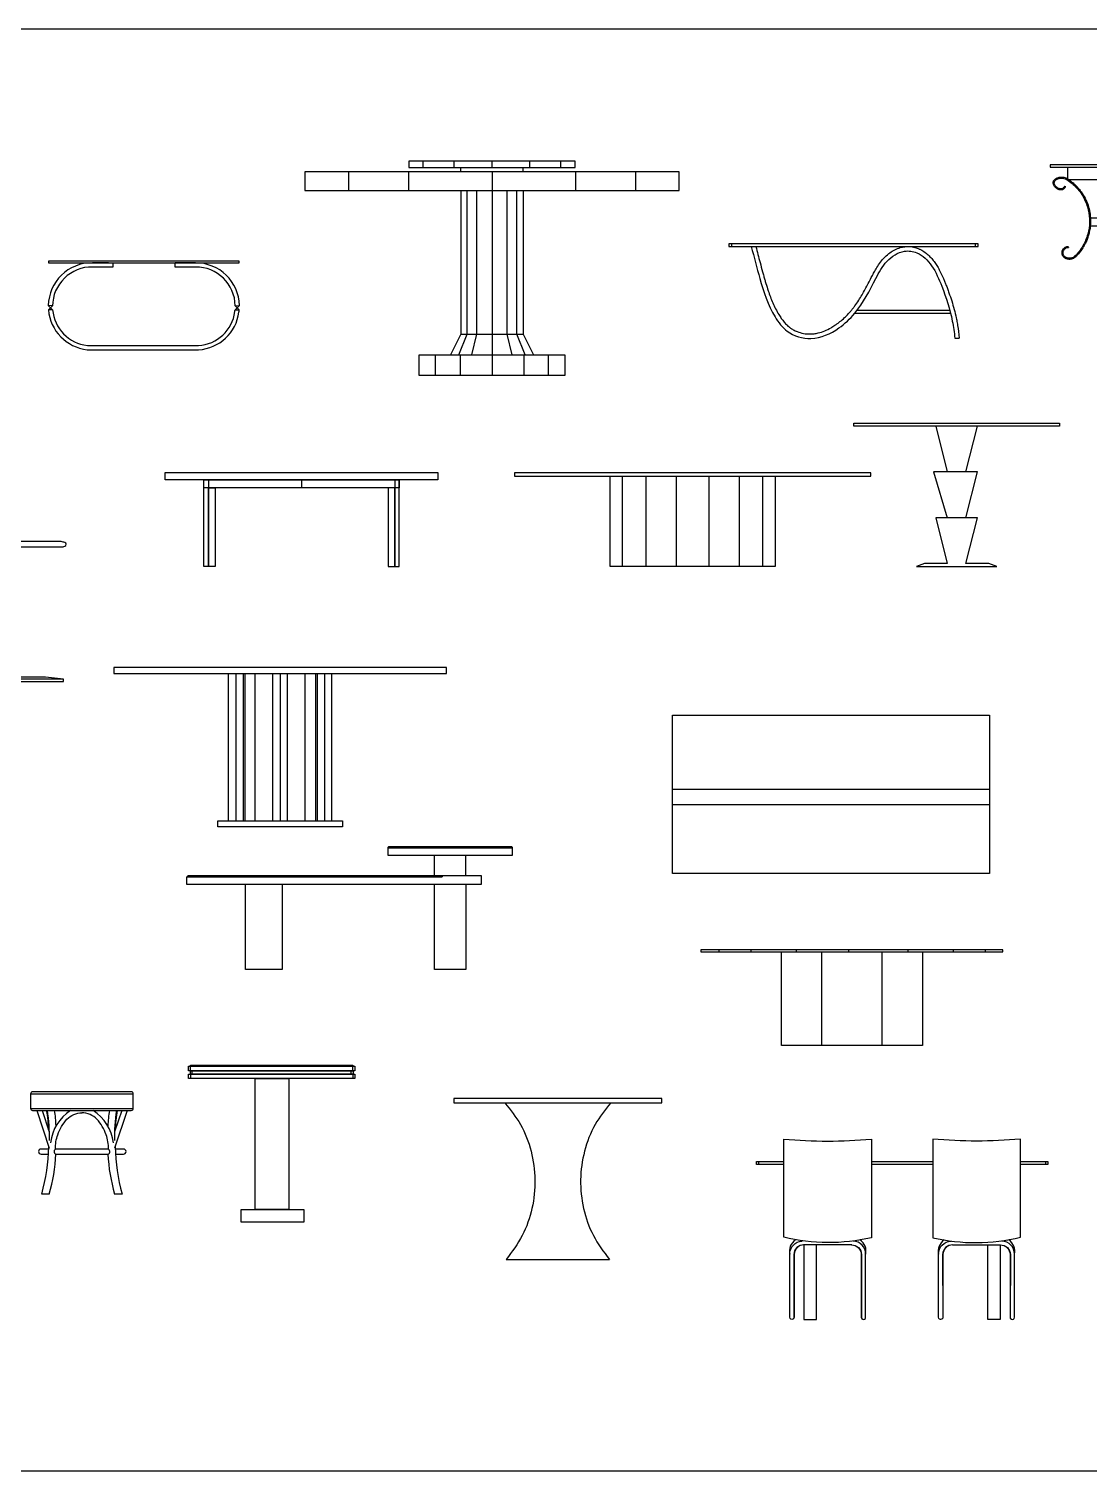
# Model space of a CAD drawing. Extents: x -42728 to 99010, y -18674 to 47645.
# Drawn here: x 77854 to 82951, y 31852 to 38786 of the extents above; entities that cross this region are included whole.
import ezdxf

# ---------------------------------------------------------------- set-up
doc = ezdxf.new("R2010")
doc.units = 0
doc.header["$LTSCALE"] = 100
doc.header["$MEASUREMENT"] = 0
doc.layers.get('0').update_dxf_attribs({"linetype": 'CONTINUOUS'})
doc.layers.add('PUB_TEXT', color=7, linetype='CONTINUOUS')
doc.layers.add('茶几', color=5, linetype='CONTINUOUS')

# ---------------------------------------------------------------- blocks, each defined once
blk = doc.blocks.new('ETA00009')
at = {"color": 3, "extrusion": (0, 6.12303e-17, -1)}
for p, q in [((-100, 674.9), (-45.1, 454.9)), ((45.1, 454.9), (100, 674.9)), ((100, 455), (-110.9, 454.9)), ((-110.9, 454.9), (-45.1, 235)), ((45.1, 235), (100, 455)), ((-100, 235), (-45.1, 15)), ((100, 235), (-100, 235)), ((45.1, 15), (100, 235)), ((-154.4, 15), (-193, 0)), ((-193, 0), (193, 0)), ((-45.1, 15), (-154.4, 15)), ((154.4, 15), (45.1, 15)), ((193, 0), (154.4, 15))]:
    blk.add_line(p, q, dxfattribs=at)
at = {"color": 5, "extrusion": (0, 6.12303e-17, -1)}
blk.add_lwpolyline([(494.3, 689.9), (-494.3, 689.9), (-494.3, 674.9), (494.3, 674.9)], close=True, dxfattribs=at)
blk = doc.blocks.new('ETA00007')
for p, q in [((521.5, 1.1), (521.5, 435.1)), ((632.9, 435.1), (632.9, 1.1)), ((778.5, 435.1), (778.5, 1.1)), ((936.3, 435.1), (936.3, 1.1)), ((1082.1, 435.1), (1082.1, 1.1)), ((1193.7, 435.1), (1193.7, 1.1))]:
    blk.add_line(p, q)
for points in [[(1.5, 435.1), (1714.1, 435.1), (1714.1, 450.9), (1.5, 450.9)], [(461.1, 435.1), (1254.5, 435.1), (1254.5, 1.1), (461.1, 1.1)]]:
    blk.add_lwpolyline(points, close=True)
blk = doc.blocks.new('ETA00006')
blk.add_line((656.9, 416.3), (656.9, 377.9))
for points in [[(1.5, 451.5), (1312.3, 451.5), (1312.3, 416.3), (1.5, 416.3)], [(187.9, 416.3), (209.1, 416.3), (209.1, 1.1), (187.9, 1.1)], [(187.9, 416.3), (1125.9, 416.3), (1125.9, 377.9), (187.9, 377.9)], [(1125.9, 416.3), (1104.7, 416.3), (1104.7, 1.1), (1125.9, 1.1)], [(209.1, 377.9), (240.9, 377.9), (240.9, 1.1), (209.1, 1.1)], [(1104.7, 377.9), (1072.9, 377.9), (1072.9, 1.1), (1104.7, 1.1)]]:
    blk.add_lwpolyline(points, close=True)
blk = doc.blocks.new('ETA00022')
for p, q in [((11.5, 728.9), (11.5, 755.9)), ((11.5, 712.9), (11.5, 690.9)), ((19.9, 712.9), (19.9, 728.9)), ((21.5, 750.9), (21.5, 755.9)), ((781.5, 750.9), (781.5, 755.9)), ((783.1, 712.9), (783.1, 728.9)), ((791.5, 728.9), (791.5, 755.9)), ((791.5, 712.9), (791.5, 690.9))]:
    blk.add_line(p, q)
for points in [[(1.5, 750.9), (801.5, 750.9), (801.5, 728.9), (1.5, 728.9)], [(1.5, 712.9), (801.5, 712.9), (801.5, 690.9), (1.5, 690.9)], [(10.7, 728.9), (793.1, 728.9), (793.1, 712.9), (10.7, 712.9)], [(11.5, 755.9), (791.5, 755.9), (791.5, 750.9), (11.5, 750.9)], [(322.5, 690.9), (484.5, 690.9), (484.5, 61.1), (322.5, 61.1)], [(254.7, 61.1), (556.3, 61.1), (556.3, 1.1), (254.7, 1.1)]]:
    blk.add_lwpolyline(points, close=True)
blk = doc.blocks.new('ETA00004')
for p, q in [((967.9, 585.1), (1567.7, 585.1)), ((1192.9, 450.3), (1192.9, 550.3)), ((1342.9, 450.3), (1342.9, 550.3)), ((0.7, 445.3), (1229.3, 445.3)), ((1229.3, 450.3), (1229.3, 445.3))]:
    blk.add_line(p, q)
blk.add_lwpolyline([(967.9, 550.3), (1567.7, 550.3), (1567.7, 585.1, 0.414214), (1562.5, 590.3), (973.1, 590.3, 0.414214), (967.9, 585.1)], format="xyb", close=True)
blk.add_lwpolyline([(0.7, 445.3), (0.7, 410.3), (1417.9, 410.3), (1417.9, 450.3), (7.9, 450.3)])
for points in [[(283.5, 410.3), (459.9, 410.3), (459.9, 0.5), (283.5, 0.5)], [(1192.9, 410.3), (1342.9, 410.3), (1342.9, 0.5), (1192.9, 0.5)]]:
    blk.add_lwpolyline(points, close=True)
blk.add_arc((7.9, 445.3), 5, 90, 180)
blk = doc.blocks.new('ETA00003')
for p, q in [((552.5, 29.1), (552.5, 738.5)), ((587.9, 738.5), (587.9, 29.1)), ((623.1, 738.5), (623.1, 29.1)), ((631.1, 738.5), (631.1, 29.1)), ((681.1, 29.1), (681.1, 738.5)), ((765.3, 29.1), (765.3, 738.5)), ((800.7, 738.5), (800.7, 29.1)), ((836.1, 29.1), (836.1, 738.5)), ((920.1, 29.1), (920.1, 738.5)), ((970.1, 738.5), (970.1, 29.1)), ((978.1, 738.5), (978.1, 29.1)), ((1013.3, 738.5), (1013.3, 29.1)), ((1048.7, 29.1), (1048.7, 738.5))]:
    blk.add_line(p, q)
for points in [[(0.7, 738.5), (1600.5, 738.5), (1600.5, 766.5), (0.7, 766.5)], [(500.7, 29.1), (1100.5, 29.1), (1100.5, 1.1), (500.7, 1.1)]]:
    blk.add_lwpolyline(points, close=True)
blk = doc.blocks.new('ETA00021')
for p, q in [((3.5, 483.9), (497.3, 483.9)), ((3.5, 413.9), (497.3, 413.9)), ((33.1, 403.9), (93.5, 222.1)), ((59.3, 403.9), (93.5, 301.3)), ((441.5, 403.9), (407.3, 301.3)), ((467.8, 403.9), (407.3, 222.1)), ((93.3, 1.5), (57.5, 1.5)), ((443.3, 1.5), (407.5, 1.5))]:
    blk.add_line(p, q)
blk.add_lwpolyline([(13.3, 493.9, 0.414818), (3.5, 483.9), (3.5, 413.9, 0.408309), (13.3, 403.9), (487.5, 403.9, 0.420143), (497.3, 413.9), (497.3, 483.9, 0.408309), (487.5, 493.9)], format="xyb", close=True)
for points in [[(123.5, 218.5, -0.102962), (134.3, 287.3, -0.097369), (178.1, 361.7, -0.206504), (251.3, 392.5, -0.850294)], [(377.3, 218.5, 0.102962), (366.5, 287.3, 0.097369), (322.7, 361.7, 0.206504), (249.5, 392.5, 0.850294)], [(90.5, 218.5), (54.3, 218.5, 1), (54.3, 193.5), (89.2, 193.5)], [(411.7, 193.5), (449.7, 193.5, 1), (449.7, 218.5), (410.3, 218.5)]]:
    blk.add_lwpolyline(points, format="xyb")
for points in [[(373.7, 218.5), (127.1, 218.5)], [(124.7, 193.5), (376.1, 193.5)]]:
    blk.add_lwpolyline(points)
for centre, radius, start, end in [((-421.2, 305.1), 511.6, 0.60303, 11.1339), ((-810.3, 270.6), 904.7, 359.28298, 8.47139), ((313.4, 223), 215.8, 123.0455, 173.15636), ((-470, 309.1), 596.3, 2.0012, 9.14758), ((187.4, 223), 215.8, 6.84364, 56.9545), ((970.9, 309.1), 596.3, 170.85242, 177.9988), ((1311.2, 270.6), 904.7, 171.52861, 180.71702), ((922.1, 305.1), 511.6, 168.8661, 179.39697), ((-919.3, 261.1), 1010.8, 345.1206, 358.21129), ((129, 205.7), 12.9, 98.32442, 250.7084), ((371.9, 205.7), 12.9, 289.2916, 81.67558), ((1420.2, 261.1), 1010.8, 181.78871, 194.8794), ((-706.3, 235.2), 833, 343.71011, 357.13305), ((1207.1, 235.2), 833, 182.86695, 196.28989)]:
    blk.add_arc(centre, radius, start, end)
blk = doc.blocks.new('ETA00005')
at = {"color": 0, "elevation": 0}
blk.add_lwpolyline([(25.5, 451.1, -0.006128), (6.9, 446.7, 0.692116), (6.9, 430.1, -0.006128), (25.5, 425.7), (1419.5, 425.7, 0.114548), (1438.2, 430.1, 0.72), (1438.2, 446.7, 0.047359), (1419.5, 451.1)], format="xyb", close=True, dxfattribs=at)
for points in [[(291.2, 0.7), (354.9, 0.7), (354.9, 425.7), (291.2, 425.7)], [(1090.2, 0.7), (1153.9, 0.7), (1153.9, 425.7), (1090.2, 425.7)]]:
    blk.add_lwpolyline(points, close=True, dxfattribs=at)
blk = doc.blocks.new('ETA00001')
at = {"layer": '茶几'}
for p, q in [((1584.1, -10.6), (1.5, -10.6)), ((780.8, -381.4), (780.8, -21.4)), ((820, -21.4), (820, -381.4)), ((776.8, -381.4), (766, -421.4)), ((824, -381.4), (778.4, -381.4)), ((834.6, -421.4), (824, -381.4))]:
    blk.add_line(p, q, dxfattribs=at)
blk.add_lwpolyline([(1584.1, -20.6), (1584.1, -10.6), (1496.9, -0.6), (105.5, -0.6), (1.5, -10.6), (1.5, -20.6)], close=True, dxfattribs=at)
blk.add_lwpolyline([(523.8, -446.4), (1078.6, -446.4), (1078.6, -425.8, 0.414214), (1074.2, -421.4), (528.2, -421.4, 0.414214), (523.8, -425.8)], format="xyb", close=True, dxfattribs=at)
blk = doc.blocks.new('ETA00024')
for p, q in [((10.7, 762.9), (10.7, 747.9)), ((1390.7, 762.9), (1390.7, 747.9)), ((458.5, 360.7), (227.5, 360.7)), ((942.9, 360.7), (1173.9, 360.7))]:
    blk.add_line(p, q)
for points in [[(553.1, 870), (553.1, 395.7, -0.116724), (131.7, 397.7), (131.7, 869.9, 0.046557), (553.1, 870, -0.558965)], [(848.3, 870), (848.3, 395.7, 0.116724), (1269.7, 397.7), (1269.7, 869.9, -0.046557), (848.3, 870, 0.558965)], [(228.7, 360.7, 0.4293), (180.3, 315.1), (180.5, 13.1, -1.000662), (160.5, 13.1), (160.5, 316.9, -0.400042), (220.5, 379.9, -0.400042)], [(228.7, 360.7, 0.428477), (181.9, 314.9), (181.9, 13.1, -0.45302), (170.5, 3.1, 0.00935)], [(457.3, 360.7, -0.4293), (505.7, 315.1), (505.5, 13.1, 1.000662), (525.5, 13.1), (525.5, 316.9, 0.400042), (465.6, 379.9, 0.400042)], [(457.3, 360.7, -0.428477), (504.1, 314.9), (504.1, 13.1, 0.45302), (515.5, 3.1, -0.00935)], [(944.1, 360.7, 0.4293), (895.7, 315.1), (895.9, 13.1, -1.000662), (875.9, 13.1), (875.9, 316.9, -0.400042), (935.9, 379.9, -0.400042)], [(944.1, 360.7, 0.428477), (897.3, 314.9), (897.3, 13.1, -0.45302), (885.9, 3.1, 0.00935)], [(1172.7, 360.7, -0.4293), (1221.1, 315.1), (1220.9, 13.1, 1.000662), (1240.9, 13.1), (1240.9, 316.9, 0.400042), (1181, 379.9, 0.400042)], [(1172.7, 360.7, -0.428477), (1219.5, 314.9), (1219.5, 13.1, 0.45302), (1230.9, 3.1, -0.00935)]]:
    blk.add_lwpolyline(points, format="xyb")
for points in [[(131.7, 747.9), (0.7, 747.9), (0.7, 762.9), (131.7, 762.9)], [(553.1, 762.9), (848.3, 762.9)], [(1269.7, 762.9), (1400.7, 762.9), (1400.7, 747.9), (1269.7, 747.9)], [(848.3, 747.9), (553.1, 747.9)]]:
    blk.add_lwpolyline(points)
for points in [[(228.9, 2.5), (288.9, 2.5), (288.9, 360.7), (228.9, 360.7)], [(1172.5, 2.5), (1112.5, 2.5), (1112.5, 360.7), (1172.5, 360.7)]]:
    blk.add_lwpolyline(points, close=True)
for centre, start, end in [((221.7, 331.6), 122.33319, 193.48749), ((464.4, 331.6), 346.51251, 57.66681), ((937.1, 331.6), 122.33319, 193.48749), ((1179.8, 331.6), 346.51251, 57.66681)]:
    blk.add_arc(centre, 62.9, start, end)
blk = doc.blocks.new('ETA00023')
blk.add_line((252.7, 0.5), (748.7, 0.5))
blk.add_lwpolyline([(0.7, 753.7), (1000.7, 753.7), (1000.7, 773.7), (0.7, 773.7)], close=True)
for points in [[(246.3, 753.7), (320.9, 649.3), (372.1, 520.7), (390.9, 383.7), (376.5, 245.9), (329.5, 115.7), (252.7, 0.5)], [(755.1, 753.7), (680.5, 649.3), (629.3, 520.7), (610.5, 383.7), (624.9, 245.9), (671.9, 115.7), (748.7, 0.5)]]:
    blk.add_spline(points, degree=3)
blk = doc.blocks.new('ETA00010')
at = {"linetype": 'ByBlock'}
for p, q in [((88.2, 461.1), (88.2, 450.4)), ((242.9, 461.1), (242.9, 450.4)), ((459.9, 461.1), (459.9, 450.4)), ((712.2, 461.1), (712.2, 450.4)), ((997.2, 461.1), (997.2, 450.4)), ((1214.2, 461.1), (1214.2, 450.4)), ((1368.9, 461.1), (1368.9, 450.4))]:
    blk.add_line(p, q, dxfattribs=at)
for p, q in [((584.2, 0.7), (584.2, 450.4)), ((872.8, 0.7), (872.8, 450.4))]:
    blk.add_line(p, q)
for points in [[(2.2, 450.4), (1452.9, 450.4), (1452.9, 461.1), (2.2, 461.1)], [(389.9, 450.4), (1067.2, 450.4), (1067.2, 0.7), (389.9, 0.7)]]:
    blk.add_lwpolyline(points, close=True)
blk = doc.blocks.new('ETA00008')
for p, q in [((0, 406.2), (1523.8, 406.2)), ((1523.8, 330.2), (0, 330.2))]:
    blk.add_line(p, q)
blk.add_lwpolyline([(0, 761.8), (1523.8, 761.8), (1523.8, 0), (0, 0)], close=True)
blk = doc.blocks.new('ETA00012')
for p, q in [((653.2, 433.9), (653.2, 453.9)), ((64, 246.9), (44, 248.1)), ((44, 248.1), (64.7, 228.5)), ((64.7, 228.5), (44.6, 227.7)), ((44.7, 227.7), (64, 246.9)), ((942, 228.5), (962.6, 248.1)), ((942, 228.5), (962, 227.7)), ((942.6, 246.9), (962.6, 248.1)), ((942.6, 246.9), (962, 227.7))]:
    blk.add_line(p, q)
for points in [[(333.4, 453.9), (333.4, 453.9), (255.7, 453.9, 0.413227), (44, 248.1, 0.413227)], [(353.4, 453.9), (353.4, 433.9), (255.6, 433.9, 0.414781), (64, 246.9)], [(962.6, 248.1, 0.410987), (750.9, 453.9), (653.2, 453.9)], [(942.6, 246.9, 0.412348), (751, 433.9), (653.2, 433.9)], [(44.7, 227.7, 0.359413), (230.8, 36.3), (766.3, 36.1, 0.359613), (960.5, 216.7, -0.004829), (961.8, 226.2, 0.001818), (962, 227.7)], [(64.7, 228.5, 0.356611), (232, 56.3), (765.7, 56.1, 0.358751), (940.7, 219.3, -0.004499), (942, 228.5)]]:
    blk.add_lwpolyline(points, format="xyb")
blk.add_lwpolyline([(44.8, 454.1), (961.8, 454.1), (961.8, 462.1), (44.8, 462.1)], close=True)
blk = doc.blocks.new('ETA00014')
for p, q in [((16.5, 443.5), (16.5, 455.5)), ((1186.3, 455.5), (1186.3, 443.5)), ((607.5, 121.9), (1068.2, 121.9)), ((1064.8, 135.1), (618, 135.1)), ((1088.9, 2.3), (1110.1, 2.3))]:
    blk.add_line(p, q)
blk.add_lwpolyline([(1.5, 443.5), (1201.3, 443.5), (1201.3, 455.5), (1.5, 455.5)], close=True)
blk.add_spline([(110.1, 442.5), (151.2, 288.9), (224.3, 104.5), (283.3, 35.7), (397.1, 1.1), (531.1, 51.3), (607.5, 121.9), (709.1, 289.5), (762.3, 371.7), (847.1, 420.6), (905.6, 413), (976.9, 350.5), (1025.9, 251.7), (1076.5, 84.5), (1088.9, 2.3)], degree=3)
blk.add_open_spline([(131.9, 443.5), (138.6, 417.5), (145.4, 391.5), (156.2, 350.9), (160.1, 336.3), (166.1, 314.8), (168, 307.9), (171.6, 295.1), (173.3, 289.2), (176.8, 277.4), (178.5, 271.5), (183.8, 253.8), (187.5, 242.2), (198.1, 210.5), (205.5, 190.7), (222.2, 152.4), (231.5, 133.8), (246.2, 109.6), (250.3, 103.2), (258.8, 91), (263.3, 85.2), (272.6, 74.1), (277.5, 68.9), (285, 61.9), (287.4, 59.7), (291.6, 56.3), (293.3, 55), (296.3, 52.7), (297.7, 51.7), (300.4, 49.8), (301.8, 48.8), (306.1, 46.1), (309, 44.3), (318, 39.4), (324.2, 36.4), (340.4, 30.1), (350.5, 27.2), (371.2, 23.3), (381.7, 22.4), (395.4, 22.4), (398.7, 22.5), (405.4, 23), (408.7, 23.3), (418.7, 24.6), (425.3, 25.8), (442.4, 30), (452.9, 33.5), (473.4, 42), (483.6, 47.1), (499.7, 56.3), (505.9, 60.2), (516.2, 67), (520.3, 69.8), (528.3, 75.7), (532.2, 78.7), (543.8, 87.9), (551.3, 94.3), (564.6, 106.8), (570.6, 112.8), (580.4, 123.3), (584.3, 127.7), (591.6, 136.3), (595, 140.4), (601.7, 148.9), (604.9, 153.2), (614.5, 166.4), (620.6, 175.4), (637.5, 201.7), (647.7, 219.6), (667.6, 256.1), (677.3, 274.8), (688.9, 297.1), (690.7, 300.6), (694.4, 307.5), (696.2, 311), (701.9, 321.6), (705.8, 328.6), (715, 344.4), (720.5, 353.1), (732.6, 370), (739.3, 378.4), (754, 394.3), (762.1, 401.9), (778, 414.4), (785.6, 419.6), (801.6, 428.7), (810.1, 432.6), (822.9, 437.1), (826.9, 438.3), (835.1, 440.3), (839.3, 441.1), (846.3, 442.1), (849, 442.4), (854.5, 442.9), (857.2, 443), (865.4, 443.1), (870.9, 442.9), (885.1, 441.3), (893.7, 439.5), (905.4, 435.9), (908.7, 434.8), (913.9, 432.7), (915.9, 431.9), (919.9, 430.1), (921.8, 429.1), (927.6, 426.2), (931.3, 424.1), (942.2, 417.4), (948.9, 412.3), (961.7, 401.4), (967.6, 395.6), (978.7, 383.4), (983.9, 377.1), (991.1, 367.4), (993.4, 364.2), (997.8, 357.8), (1000, 354.5), (1006.2, 344.7), (1010, 338.1), (1020.6, 318.7), (1026.6, 305.8), (1034.6, 287.4), (1036.9, 281.9), (1041.3, 270.9), (1043.5, 265.4), (1048.1, 253.5), (1050.6, 247), (1055.5, 234), (1057.8, 227.5), (1064.9, 207.8), (1069.3, 194.6), (1082, 154.6), (1089.4, 127.5), (1096, 96.1), (1096.8, 92.3), (1099.1, 80), (1100.6, 71.6), (1105.1, 43.7), (1107.6, 24.3), (1110.1, 2.3)], degree=3, knots=[4.508743, 4.508743, 4.508743, 4.508743, 85.304376, 85.304376, 130.974128, 130.974128, 152.460864, 152.460864, 171.037509, 171.037509, 189.614153, 189.614153, 226.767442, 226.767442, 291.795215, 291.795215, 356.822989, 356.822989, 380.56163, 380.56163, 404.300271, 404.300271, 428.038912, 428.038912, 439.15953, 439.15953, 446.547725, 446.547725, 452.319485, 452.319485, 458.091245, 458.091245, 469.634766, 469.634766, 492.721806, 492.721806, 527.369089, 527.369089, 562.016372, 562.016372, 573.255341, 573.255341, 584.494311, 584.494311, 606.972249, 606.972249, 642.802438, 642.802438, 678.632626, 678.632626, 701.494635, 701.494635, 717.076576, 717.076576, 732.658518, 732.658518, 763.822401, 763.822401, 790.562433, 790.562433, 809.364969, 809.364969, 826.421179, 826.421179, 843.477389, 843.477389, 877.589808, 877.589808, 940.570761, 940.570761, 1003.551713, 1003.551713, 1015.212363, 1015.212363, 1026.873013, 1026.873013, 1050.194312, 1050.194312, 1079.132738, 1079.132738, 1108.071164, 1108.071164, 1137.009591, 1137.009591, 1160.613771, 1160.613771, 1184.217952, 1184.217952, 1194.796712, 1194.796712, 1205.403175, 1205.403175, 1212.204745, 1212.204745, 1219.006314, 1219.006314, 1232.609454, 1232.609454, 1254.586276, 1254.586276, 1263.264184, 1263.264184, 1268.729137, 1268.729137, 1274.19409, 1274.19409, 1285.123996, 1285.123996, 1307.033769, 1307.033769, 1328.943543, 1328.943543, 1350.853316, 1350.853316, 1361.603116, 1361.603116, 1372.352916, 1372.352916, 1393.852517, 1393.852517, 1434.633842, 1434.633842, 1452.024071, 1452.024071, 1469.412617, 1469.412617, 1489.903963, 1489.903963, 1510.39531, 1510.39531, 1551.378003, 1551.378003, 1633.343389, 1633.343389, 1644.776414, 1644.776414, 1669.726595, 1669.726595, 1727.779977, 1727.779977, 1727.779977, 1727.779977])
blk = doc.blocks.new('ETA00013')
at = {"color": 1, "linetype": 'ByBlock'}
for p, q in [((210.8, 981.1), (210.8, 891.1)), ((500.1, 981.1), (500.1, 891.1)), ((570.5, 1002.1), (570.5, 1032.1)), ((719.6, 1002.1), (719.6, 1032.1)), ((900.8, 1002.1), (900.8, 1032.1)), ((900.8, 1002.1), (900.8, 1032.1)), ((900.8, 981.1), (900.8, 1.5)), ((1082, 1002.1), (1082, 1032.1)), ((1231, 1002.1), (1231, 1032.1)), ((1301.5, 981.1), (1301.5, 891.1)), ((1590.8, 981.1), (1590.8, 891.1)), ((628.5, 1.5), (628.5, 101.1)), ((747.2, 101.1), (747.2, 1.5)), ((1054.3, 101.1), (1054.3, 1.5)), ((1173.1, 1.5), (1173.1, 101.1))]:
    blk.add_line(p, q, dxfattribs=at)
for p, q in [((750.8, 981.1), (750.8, 1002.1)), ((1050.8, 981.1), (1050.8, 1002.1)), ((750.8, 201.1), (1050.8, 201.1))]:
    blk.add_line(p, q)
for points in [[(1.1, 891.1), (1800.4, 891.1), (1800.4, 981.1), (1.1, 981.1)], [(500.8, 1002.1), (1300.8, 1002.1), (1300.8, 1032.1), (500.8, 1032.1)], [(550.8, 101.1), (1250.8, 101.1), (1250.8, 1.5), (550.8, 1.5)]]:
    blk.add_lwpolyline(points, close=True)
for points in [[(750.8, 891.1), (750.8, 201.1), (700.8, 101.1)], [(741.9, 101.1), (781.5, 201.1), (781.5, 891.1)], [(804, 101.1), (828.2, 201.1), (828.2, 891.1)], [(997.6, 101.1), (973.4, 201.1), (973.4, 891.1)], [(1059.6, 101.1), (1020.1, 201.1), (1020.1, 891.1)], [(1050.8, 891.1), (1050.8, 201.1), (1100.8, 101.1)]]:
    blk.add_lwpolyline(points)
blk = doc.blocks.new('ETA00015')
for p, q in [((70.9, 353.1), (75.3, 350.8)), ((478.2, 353), (475.3, 351.3)), ((478.2, 353), (498.8, 353)), ((516.9, 396.5), (486.7, 396.5)), ((517.5, 334.7), (487.1, 334.7)), ((89.1, 63.1), (89.7, 58.1)), ((494.7, 1.1), (464.5, 1.1)), ((468.1, 63.1), (498.5, 63.1)), ((468.1, 63.1), (468.1, 58.1))]:
    blk.add_line(p, q)
blk.add_lwpolyline([(1.5, 443.5), (701.3, 443.5), (701.3, 455.5), (1.5, 455.5)], close=True)
for points in [[(86.7, 387.4), (86.7, 443.5), (616.1, 443.5), (616.1, 383.5), (531.8, 383.5)], [(466.5, 383.5), (92.6, 383.5)], [(414.9, 199.5), (193.7, 199.5), (193.7, 161.5), (415.2, 161.5)], [(448.1, 161.5), (509.5, 161.5), (509.5, 199.5), (447.8, 199.5)]]:
    blk.add_lwpolyline(points)
for points, knots in [([(75.3, 350.8), (75.1, 350.4), (74.9, 350), (74.2, 348.8), (73.8, 347.9), (72.6, 345.8), (71.8, 344.5), (69.9, 342), (68.9, 340.8), (67.1, 339.3), (66.6, 338.8), (65.7, 338.2), (65.3, 337.9), (64.5, 337.5), (64.1, 337.2), (62.9, 336.6), (62, 336.3), (59.4, 335.4), (57.7, 335), (54.5, 334.7), (53.2, 334.7), (50.4, 334.8), (49, 335), (46.2, 335.5), (44.9, 335.9), (42.3, 336.8), (41, 337.3), (38.9, 338.4), (38, 338.8), (36.2, 339.8), (35.3, 340.4), (32.8, 342), (31.1, 343.3), (28, 346), (26.5, 347.5), (23.7, 350.7), (22.4, 352.4), (20.2, 356.2), (19.2, 358.2), (17.9, 362.2), (17.4, 364), (16.9, 367.9), (16.9, 369.9), (17.2, 372.8), (17.4, 373.7), (17.8, 375.1), (18, 375.7), (18.4, 376.9), (18.6, 377.4), (19.4, 379.1), (20, 380.1), (21.4, 382), (22.2, 382.9), (24.6, 385.4), (26.4, 386.9), (29, 388.7), (29.8, 389.3), (31.5, 390.3), (32.3, 390.8), (34.9, 392.1), (36.7, 392.9), (40.8, 394.4), (43.1, 395.1), (47.8, 396.1), (50.2, 396.4), (54.9, 396.7), (57.2, 396.7), (60.9, 396.5), (62.4, 396.4), (65.3, 396), (66.7, 395.8), (71, 394.9), (73.9, 394), (77.4, 392.5), (78.1, 392.2), (79.5, 391.5), (80.2, 391.1), (81.7, 390.3), (82.5, 389.8), (84, 389), (84.6, 388.6), (85.9, 387.8), (86.6, 387.4), (88.5, 386.2), (89.7, 385.4), (93.5, 383), (96, 381.3), (103.2, 376), (107.9, 372.3), (118, 363.6), (123.3, 358.6), (132.5, 349), (136.6, 344.5), (144.3, 335.2), (148, 330.4), (158.6, 315.7), (164.9, 305.4), (175.9, 283.8), (180.5, 272.6), (188, 249.9), (190.9, 238.4), (194.9, 215.1), (196.1, 203.3), (196.8, 177.6), (196, 163.8), (192.8, 141.9), (191.1, 133.8), (187.6, 120), (185.9, 114.4), (182.2, 103.3), (180.1, 97.8), (175.2, 85.9), (172.2, 79.6), (167.2, 69.7), (165.2, 66), (161.1, 58.8), (159, 55.3), (152.3, 44.7), (147.4, 37.9), (140.4, 29.3), (138.6, 27.3), (133.1, 21.2), (129.3, 17.4), (124.3, 13.1), (123.5, 12.3), (121.8, 10.9), (120.9, 10.2), (118.8, 8.7), (117.6, 7.8), (115.1, 6.3), (113.8, 5.6), (111.8, 4.7), (111, 4.3), (109.6, 3.8), (108.9, 3.5), (107.4, 3), (106.6, 2.8), (105.3, 2.5), (104.8, 2.3), (103.8, 2.1), (103.3, 2), (101.8, 1.7), (100.8, 1.5), (99.1, 1.3), (98.4, 1.2), (97.2, 1.1), (96.7, 1.1), (95.6, 1.1), (95, 1.1), (93.4, 1.1), (92.4, 1.2), (90, 1.5), (88.7, 1.7), (86.2, 2.2), (84.9, 2.5), (82.9, 3), (82.1, 3.2), (80.6, 3.7), (79.8, 3.9), (78.2, 4.5), (77.4, 4.9), (75.8, 5.6), (75, 6), (73.6, 6.9), (72.8, 7.3), (70.8, 8.8), (69.5, 9.9), (66.3, 12.9), (64.6, 15.1), (62.6, 18.6), (61.9, 19.8), (61.1, 22), (60.7, 22.9), (59.9, 25.8), (59.6, 27.7), (59.3, 31.1), (59.3, 32.5), (59.5, 35.2), (59.6, 36.4), (60, 38.7), (60.3, 39.9), (61.2, 43.4), (62.1, 45.7), (64.4, 50), (65.9, 52), (68.5, 54.9), (69.4, 55.8), (71.5, 57.4), (72.5, 58.2), (74.7, 59.5), (75.8, 60), (77.4, 60.7), (78, 60.9), (79.1, 61.3), (79.7, 61.5), (81.4, 62), (82.5, 62.2), (85.5, 62.7), (87.4, 62.9), (89.1, 63.1)], [0, 0, 0, 0, 1.28414, 1.28414, 3.852421, 3.852421, 7.709508, 7.709508, 11.566595, 11.566595, 13.049094, 13.049094, 14.078718, 14.078718, 15.108341, 15.108341, 17.167587, 17.167587, 21.364749, 21.364749, 24.493753, 24.493753, 27.96416, 27.96416, 31.434567, 31.434567, 34.966111, 34.966111, 37.688783, 37.688783, 40.411456, 40.411456, 45.856801, 45.856801, 51.429024, 51.429024, 57.001246, 57.001246, 62.573468, 62.573468, 67.218022, 67.218022, 71.862576, 71.862576, 73.826168, 73.826168, 75.199142, 75.199142, 76.572116, 76.572116, 79.318063, 79.318063, 82.064011, 82.064011, 87.706133, 87.706133, 90.278684, 90.278684, 92.851236, 92.851236, 97.99634, 97.99634, 104.508518, 104.508518, 111.020697, 111.020697, 117.261065, 117.261065, 121.220586, 121.220586, 125.180108, 125.180108, 133.099152, 133.099152, 135.224081, 135.224081, 137.349011, 137.349011, 140.031366, 140.031366, 142.211876, 142.211876, 144.392386, 144.392386, 148.753405, 148.753405, 157.475444, 157.475444, 174.919522, 174.919522, 196.258145, 196.258145, 213.960954, 213.960954, 231.663763, 231.663763, 267.069381, 267.069381, 302.475, 302.475, 337.170764, 337.170764, 371.866528, 371.866528, 412.318636, 412.318636, 436.585704, 436.585704, 453.841343, 453.841343, 471.096983, 471.096983, 491.589017, 491.589017, 503.709029, 503.709029, 515.829041, 515.829041, 540.069065, 540.069065, 547.961135, 547.961135, 563.745275, 563.745275, 566.902525, 566.902525, 570.059776, 570.059776, 573.925077, 573.925077, 577.790378, 577.790378, 579.799261, 579.799261, 581.808143, 581.808143, 584.01027, 584.01027, 585.394804, 585.394804, 586.779337, 586.779337, 589.548405, 589.548405, 591.212151, 591.212151, 592.583413, 592.583413, 593.954674, 593.954674, 596.697196, 596.697196, 600.261228, 600.261228, 603.82526, 603.82526, 605.959175, 605.959175, 608.09309, 608.09309, 610.443952, 610.443952, 612.549101, 612.549101, 614.65425, 614.65425, 618.864549, 618.864549, 625.558113, 625.558113, 628.968165, 628.968165, 631.356081, 631.356081, 636.131911, 636.131911, 639.802369, 639.802369, 642.870738, 642.870738, 645.939107, 645.939107, 652.075845, 652.075845, 658.212582, 658.212582, 661.418282, 661.418282, 664.623982, 664.623982, 667.505616, 667.505616, 668.969373, 668.969373, 670.43313, 670.43313, 673.360644, 673.360644, 678.584187, 678.584187, 678.584187, 678.584187]), ([(499.2, 379.6), (493.3, 371.1), (487.4, 362.5), (483.4, 353), (483.4, 353)], [0, 0, 0, 0, 30.801623, 30.943893, 30.943893, 30.943893, 30.943893]), ([(478.7, 339.9), (478.5, 339.3), (473.1, 324), (457, 292.5), (450, 238.3), (445.9, 180.5), (450.9, 122.4), (460.5, 69.3), (473.9, 38), (479.9, 24.1)], [44.897363, 44.897363, 44.897363, 44.897363, 46.74402, 93.428064, 149.955933, 208.64324, 267.408196, 324.401178, 369.489535, 369.489535, 369.489535, 369.489535])]:
    blk.add_open_spline(points, degree=3, knots=knots)
for points in [[(70.9, 353.1), (62.9, 342.3), (51.9, 339.7), (39.9, 343.5), (29.1, 352.1), (22.9, 363.1), (22.9, 374.5), (32.1, 384.7), (45.7, 390.5), (60.5, 391.5), (74.9, 388.1), (81.7, 384.5), (130.1, 344.1), (164.7, 294.7), (185.3, 239.1), (191.5, 180.5), (182.9, 121.9), (159.5, 66.1), (120.7, 16.5), (115.3, 12.3), (109.5, 9.1), (103.3, 7.1), (96.9, 6.1), (90.3, 6.5), (83.9, 7.9), (77.7, 10.3), (69.7, 16.9), (65.3, 25.3), (64.5, 34.3), (66.7, 43.3), (71.7, 50.9), (79.5, 56.1), (89.7, 58.1)], [(475.3, 351.3), (480.1, 338.1), (487.1, 334.7), (494.3, 339.1), (500.3, 348.9), (504.1, 361.9), (503.9, 376.3), (498.5, 388.7), (494.7, 392.7), (490.7, 395.3), (486.7, 396.5), (482.5, 396.5), (478.5, 395.3), (474.5, 392.7), (470.7, 388.7), (446.1, 347.5), (428.5, 297.1), (417.9, 240.3), (414.7, 180.3), (419.1, 120.5), (431.1, 63.7), (450.9, 13.1), (453.9, 8.1), (457.3, 4.5), (460.7, 2.3), (464.5, 1.1), (468.1, 1.5), (471.7, 3.1), (475.3, 6.1), (480.1, 13.9), (482.7, 23.9), (483.3, 34.7), (481.9, 45.3), (478.9, 54.3), (474.3, 60.7), (468.1, 63.1)], [(478.2, 353), (481.5, 342.3), (487.1, 339.7), (493.1, 343.5), (498.5, 352.1), (501.5, 363.1), (501.5, 374.5), (496.9, 384.5), (493.7, 388.1), (490.1, 390.5), (486.5, 391.5), (482.7, 391.5), (479.1, 390.5), (477.3, 389.3), (472.1, 384.5), (447.9, 344.1), (430.7, 294.7), (420.3, 239.1), (417.3, 180.5), (421.5, 121.9), (433.3, 66.1), (452.7, 16.5), (455.3, 12.3), (458.1, 9.1), (461.3, 7.1), (464.5, 6.1), (467.9, 6.5), (471.1, 7.9), (474.1, 10.3), (477.9, 16.5), (480.3, 25.3), (480.7, 34.3), (479.7, 43.3), (477.1, 50.9), (473.3, 56.1), (468.1, 58.1)], [(517.5, 334.7), (524.5, 339.1), (530.7, 348.9), (534.3, 361.9), (534.1, 376.3), (528.7, 388.7), (524.9, 392.7), (520.9, 395.3), (516.9, 396.5)], [(498.5, 63.1), (504.5, 60.7), (509.1, 54.3), (512.3, 45.3), (513.5, 34.7), (513.1, 23.9), (510.5, 13.9), (505.7, 6.1), (502.1, 3.1), (498.5, 1.5), (494.7, 1.1)]]:
    blk.add_spline(points, degree=3)
blk = doc.blocks.new('A$C4C541318')
at = {"layer": 'PUB_TEXT', "color": 3}
for name, p in [('ETA00013', (5516.2, 4536.8)), ('ETA00015', (9097.8, 5095.8)), ('ETA00014', (7553.2, 4715.6)), ('ETA00012', (4240.2, 4626.2)), ('ETA00009', (8650.1, 3619.9)), ('ETA00006', (4844.6, 3619.9)), ('ETA00007', (6523.5, 3619.9)), ('ETA00005', (2925.8, 3288.6)), ('ETA00003', (4598.1, 2367.7)), ('ETA00001', (2773.6, 3088.7)), ('ETA00008', (7284.6, 2144.1)), ('ETA00004', (4948.3, 1682.4)), ('ETA00010', (7418.9, 1316.8)), ('ETA00022', (4956.5, 467)), ('ETA00021', (4195.4, 601.2)), ('ETA00023', (6232.5, 288.2)), ('ETA00024', (7687.6, -2.5))]:
    blk.add_blockref(name, p, dxfattribs=at)

msp = doc.modelspace()

# ---------------------------------------------------------------- linework, layer by layer
for p, q in [((73264.71559, 38785.84455), (88141.13607, 38785.84455)), ((88141.13607, 31851.65834), (73264.71559, 31851.65834))]:
    msp.add_line(p, q)

# ---------------------------------------------------------------- block references
msp.add_blockref('A$C4C541318', (73663.55097, 32580.75773))

doc.saveas('drawing.dxf')
